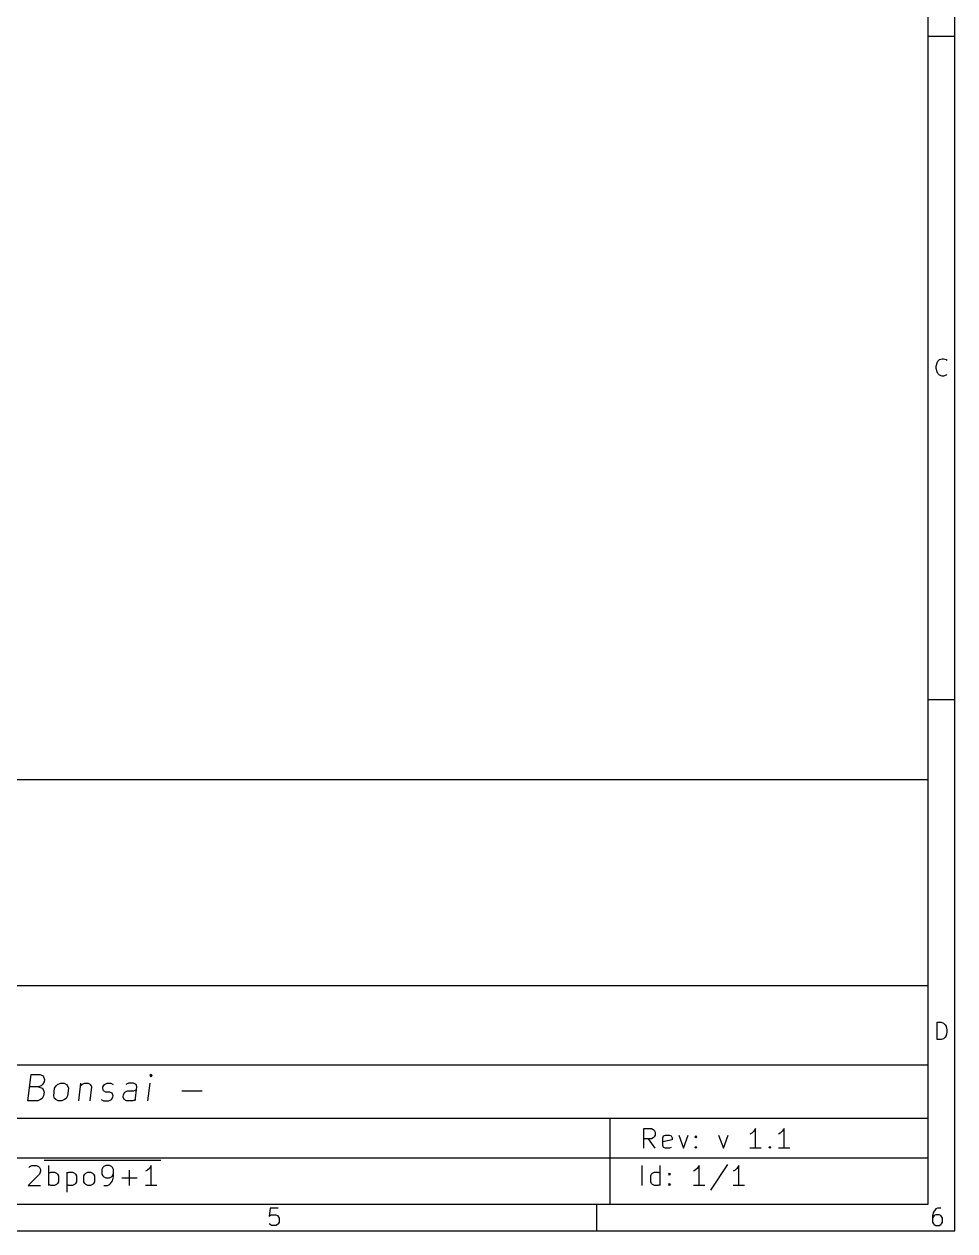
# Model space of a CAD drawing. Extents: x -80 to 197, y -68 to 122.
# Drawn here: x 126.7 to 196.8, y -67.9 to 23 of the extents above; entities that cross this region are included whole.
import ezdxf

# ---------------------------------------------------------------- set-up
doc = ezdxf.new("R2010")
doc.units = 0
doc.header["$MEASUREMENT"] = 0
doc.layers.add('BLACK', color=7, linetype='CONTINUOUS')

msp = doc.modelspace()

# ---------------------------------------------------------------- linework, layer by layer
at = {"layer": 'BLACK', "linetype": 'CONTINUOUS'}
for p, q in [((196.832, -67.9272), (196.832, 122.08)), ((194.832, -65.9272), (194.832, 120.08)), ((196.832, 22.08), (194.832, 22.08)), ((195.43, -2.76524), (195.492, -2.51762)), ((195.492, -2.51762), (195.554, -2.39381)), ((195.554, -2.39381), (195.677, -2.27)), ((195.677, -2.27), (195.863, -2.20809)), ((195.863, -2.20809), (195.987, -2.20809)), ((195.987, -2.20809), (196.173, -2.27)), ((196.173, -2.27), (196.235, -2.3319)), ((195.43, -2.95095), (195.43, -2.76524)), ((195.492, -3.19857), (195.43, -2.95095)), ((195.554, -3.32238), (195.492, -3.19857)), ((195.677, -3.44619), (195.554, -3.32238)), ((195.863, -3.50809), (195.677, -3.44619)), ((195.987, -3.50809), (195.863, -3.50809)), ((196.173, -3.44619), (195.987, -3.50809)), ((196.235, -3.38428), (196.173, -3.44619)), ((196.832, -27.92), (194.832, -27.92)), ((194.832, -33.9272), (86.8322, -33.9272)), ((194.832, -65.9272), (194.832, -33.9272)), ((86.8322, -49.4272), (194.832, -49.4272)), ((195.492, -53.5081), (195.492, -52.2081)), ((195.492, -52.2081), (195.801, -52.2081)), ((195.801, -52.2081), (195.987, -52.27)), ((195.987, -52.27), (196.111, -52.3938)), ((196.111, -52.3938), (196.173, -52.5176)), ((196.173, -52.5176), (196.235, -52.7652)), ((195.801, -53.5081), (195.492, -53.5081)), ((195.987, -53.4462), (195.801, -53.5081)), ((196.111, -53.3224), (195.987, -53.4462)), ((196.173, -53.1986), (196.111, -53.3224)), ((196.235, -52.951), (196.173, -53.1986)), ((196.235, -52.7652), (196.235, -52.951)), ((86.8322, -55.4272), (194.832, -55.4272)), ((126.961, -58.132), (127.211, -56.132)), ((127.211, -56.132), (127.878, -56.132)), ((127.878, -56.132), (128.056, -56.2272)), ((128.056, -56.2272), (128.14, -56.3224)), ((128.14, -56.3224), (128.211, -56.5129)), ((136.259, -56.132), (136.152, -56.2272)), ((136.152, -56.2272), (136.235, -56.3224)), ((136.259, -56.132), (136.235, -56.3224)), ((136.235, -56.3224), (136.342, -56.2272)), ((136.342, -56.2272), (136.259, -56.132)), ((127.759, -57.0843), (127.092, -57.0843)), ((127.961, -56.9891), (127.759, -57.0843)), ((127.759, -57.0843), (128.033, -57.1796)), ((128.068, -56.8939), (127.961, -56.9891)), ((128.033, -57.1796), (128.116, -57.2748)), ((128.187, -56.7034), (128.068, -56.8939)), ((128.116, -57.2748), (128.187, -57.4653)), ((128.211, -56.5129), (128.187, -56.7034)), ((128.914, -57.751), (128.985, -57.1796)), ((128.985, -57.1796), (129.104, -56.9891)), ((129.104, -56.9891), (129.211, -56.8939)), ((129.211, -56.8939), (129.414, -56.7986)), ((129.414, -56.7986), (129.699, -56.7986)), ((129.699, -56.7986), (129.878, -56.8939)), ((129.878, -56.8939), (129.961, -56.9891)), ((129.961, -56.9891), (130.033, -57.1796)), ((130.033, -57.1796), (129.961, -57.751)), ((130.937, -56.7986), (130.771, -58.132)), ((130.914, -56.9891), (131.021, -56.8939)), ((131.021, -56.8939), (131.223, -56.7986)), ((131.223, -56.7986), (131.509, -56.7986)), ((131.509, -56.7986), (131.687, -56.8939)), ((131.759, -57.0843), (131.628, -58.132)), ((131.687, -56.8939), (131.759, -57.0843)), ((132.604, -57.1796), (132.616, -57.0843)), ((132.676, -57.3701), (132.604, -57.1796)), ((132.616, -57.0843), (132.735, -56.8939)), ((132.735, -56.8939), (132.937, -56.7986)), ((132.937, -56.7986), (133.223, -56.7986)), ((133.223, -56.7986), (133.402, -56.8939)), ((134.556, -56.7986), (134.354, -56.8939)), ((134.937, -56.7986), (134.556, -56.7986)), ((135.116, -56.8939), (134.937, -56.7986)), ((134.961, -57.3701), (135.164, -57.2748)), ((135.056, -58.132), (135.187, -57.0843)), ((135.187, -57.0843), (135.116, -56.8939)), ((136.009, -58.132), (136.176, -56.7986)), ((127.723, -58.132), (126.961, -58.132)), ((127.926, -58.0367), (127.723, -58.132)), ((128.033, -57.9415), (127.926, -58.0367)), ((128.152, -57.751), (128.033, -57.9415)), ((128.187, -57.4653), (128.152, -57.751)), ((128.985, -57.9415), (128.914, -57.751)), ((129.068, -58.0367), (128.985, -57.9415)), ((129.247, -58.132), (129.068, -58.0367)), ((129.533, -58.132), (129.247, -58.132)), ((129.735, -58.0367), (129.533, -58.132)), ((129.842, -57.9415), (129.735, -58.0367)), ((129.961, -57.751), (129.842, -57.9415)), ((132.497, -58.0367), (132.676, -58.132)), ((132.854, -57.4653), (132.676, -57.3701)), ((132.676, -58.132), (133.056, -58.132)), ((133.14, -57.4653), (132.854, -57.4653)), ((133.056, -58.132), (133.259, -58.0367)), ((133.318, -57.5605), (133.14, -57.4653)), ((133.259, -58.0367), (133.378, -57.8462)), ((133.39, -57.751), (133.318, -57.5605)), ((133.378, -57.8462), (133.39, -57.751)), ((134.14, -57.8462), (134.164, -57.6558)), ((134.211, -58.0367), (134.14, -57.8462)), ((134.164, -57.6558), (134.283, -57.4653)), ((134.39, -58.132), (134.211, -58.0367)), ((134.283, -57.4653), (134.485, -57.3701)), ((134.866, -58.132), (134.39, -58.132)), ((134.485, -57.3701), (134.961, -57.3701)), ((135.068, -58.0367), (134.866, -58.132)), ((138.58, -57.3701), (140.104, -57.3701)), ((86.8322, -59.4272), (194.832, -59.4272)), ((170.832, -59.4272), (170.832, -65.9272)), ((173.384, -61.7058), (173.384, -60.2058)), ((173.384, -60.2058), (173.956, -60.2058)), ((173.956, -60.2058), (174.099, -60.2772)), ((174.099, -60.9201), (173.956, -60.9915)), ((174.099, -60.2772), (174.17, -60.3486)), ((174.17, -60.8486), (174.099, -60.9201)), ((174.17, -60.3486), (174.241, -60.4915)), ((174.241, -60.7058), (174.17, -60.8486)), ((174.241, -60.4915), (174.241, -60.7058)), ((174.813, -60.9201), (174.884, -60.7772)), ((174.813, -61.4915), (174.813, -60.9201)), ((174.884, -60.7772), (175.027, -60.7058)), ((175.027, -60.7058), (175.313, -60.7058)), ((175.313, -60.7058), (175.456, -60.7772)), ((175.456, -60.7772), (175.527, -60.9201)), ((175.527, -60.9201), (175.527, -61.0629)), ((176.027, -60.7058), (176.384, -61.7058)), ((176.384, -61.7058), (176.741, -60.7058)), ((177.241, -60.8486), (177.313, -60.7772)), ((177.313, -60.9201), (177.241, -60.8486)), ((177.313, -60.7772), (177.384, -60.8486)), ((177.313, -60.7772), (177.313, -60.9201)), ((177.384, -60.8486), (177.313, -60.9201)), ((179.027, -60.7058), (179.384, -61.7058)), ((179.384, -61.7058), (179.741, -60.7058)), ((181.527, -60.5629), (181.384, -60.6343)), ((181.67, -60.4201), (181.527, -60.5629)), ((181.813, -60.2058), (181.67, -60.4201)), ((181.813, -61.7058), (181.813, -60.2058)), ((183.67, -60.5629), (183.527, -60.6343)), ((183.813, -60.4201), (183.67, -60.5629)), ((183.956, -60.2058), (183.813, -60.4201)), ((183.956, -61.7058), (183.956, -60.2058)), ((173.956, -60.9915), (173.384, -60.9915)), ((174.241, -61.7058), (173.741, -60.9915)), ((175.527, -61.0629), (174.813, -61.2058)), ((174.884, -61.6343), (174.813, -61.4915)), ((175.027, -61.7058), (174.884, -61.6343)), ((175.313, -61.7058), (175.027, -61.7058)), ((175.456, -61.6343), (175.313, -61.7058)), ((177.241, -61.6343), (177.313, -61.5629)), ((177.313, -61.7058), (177.241, -61.6343)), ((177.313, -61.5629), (177.384, -61.6343)), ((177.313, -61.5629), (177.313, -61.7058)), ((177.384, -61.6343), (177.313, -61.7058)), ((182.241, -61.7058), (181.384, -61.7058)), ((182.813, -61.6343), (182.884, -61.5629)), ((182.884, -61.7058), (182.813, -61.6343)), ((182.884, -61.5629), (182.956, -61.6343)), ((182.884, -61.5629), (182.884, -61.7058)), ((182.956, -61.6343), (182.884, -61.7058)), ((184.384, -61.7058), (183.527, -61.7058)), ((86.8322, -62.4272), (194.832, -62.4272)), ((128.193, -62.5972), (129.55, -62.5972)), ((129.55, -62.5972), (130.907, -62.5972)), ((130.907, -62.5972), (132.264, -62.5972)), ((132.264, -62.5972), (133.693, -62.5972)), ((133.693, -62.5972), (135.55, -62.5972)), ((135.55, -62.5972), (136.979, -62.5972)), ((127.836, -63.6486), (126.979, -64.5058)), ((127.05, -63.1486), (127.121, -63.0772)), ((127.121, -63.0772), (127.264, -63.0058)), ((127.264, -63.0058), (127.621, -63.0058)), ((127.621, -63.0058), (127.764, -63.0772)), ((127.764, -63.0772), (127.836, -63.1486)), ((127.836, -63.1486), (127.907, -63.2915)), ((127.907, -63.4343), (127.836, -63.6486)), ((127.907, -63.2915), (127.907, -63.4343)), ((128.55, -64.5058), (128.55, -63.0058)), ((128.55, -63.5772), (128.693, -63.5058)), ((128.693, -63.5058), (128.979, -63.5058)), ((128.979, -63.5058), (129.121, -63.5772)), ((129.121, -63.5772), (129.193, -63.6486)), ((129.193, -63.6486), (129.264, -63.7915)), ((129.907, -63.5058), (129.907, -65.0058)), ((129.907, -63.5772), (130.05, -63.5058)), ((130.05, -63.5058), (130.336, -63.5058)), ((130.336, -63.5058), (130.479, -63.5772)), ((130.479, -63.5772), (130.55, -63.6486)), ((130.55, -63.6486), (130.621, -63.7915)), ((131.193, -63.7915), (131.264, -63.6486)), ((131.264, -63.6486), (131.336, -63.5772)), ((131.336, -63.5772), (131.479, -63.5058)), ((131.479, -63.5058), (131.693, -63.5058)), ((131.693, -63.5058), (131.836, -63.5772)), ((131.836, -63.5772), (131.907, -63.6486)), ((131.907, -63.6486), (131.979, -63.7915)), ((132.621, -63.1486), (132.55, -63.2915)), ((132.55, -63.2915), (132.55, -63.6486)), ((132.55, -63.6486), (132.621, -63.7915)), ((132.693, -63.0772), (132.621, -63.1486)), ((132.836, -63.0058), (132.693, -63.0772)), ((133.121, -63.0058), (132.836, -63.0058)), ((133.264, -63.0772), (133.121, -63.0058)), ((133.336, -63.1486), (133.264, -63.0772)), ((133.407, -63.2915), (133.336, -63.1486)), ((133.336, -63.7915), (133.407, -63.6486)), ((133.407, -63.8629), (133.407, -63.2915)), ((134.621, -64.5058), (134.621, -63.3629)), ((135.979, -63.3629), (135.836, -63.4343)), ((136.121, -63.2201), (135.979, -63.3629)), ((136.264, -63.0058), (136.121, -63.2201)), ((136.264, -64.5058), (136.264, -63.0058)), ((173.264, -64.5058), (173.264, -63.0058)), ((173.907, -63.7915), (173.979, -63.6486)), ((173.979, -63.6486), (174.05, -63.5772)), ((174.05, -63.5772), (174.193, -63.5058)), ((174.193, -63.5058), (174.479, -63.5058)), ((174.479, -63.5058), (174.621, -63.5772)), ((174.621, -64.5058), (174.621, -63.0058)), ((175.264, -63.6486), (175.336, -63.5772)), ((175.336, -63.7201), (175.264, -63.6486)), ((175.336, -63.5772), (175.407, -63.6486)), ((175.336, -63.5772), (175.336, -63.7201)), ((175.407, -63.6486), (175.336, -63.7201)), ((177.264, -63.3629), (177.121, -63.4343)), ((177.407, -63.2201), (177.264, -63.3629)), ((177.55, -63.0058), (177.407, -63.2201)), ((177.55, -64.5058), (177.55, -63.0058)), ((179.693, -62.9343), (178.407, -64.8629)), ((180.264, -63.3629), (180.121, -63.4343)), ((180.407, -63.2201), (180.264, -63.3629)), ((180.55, -63.0058), (180.407, -63.2201)), ((180.55, -64.5058), (180.55, -63.0058)), ((126.979, -64.5058), (127.907, -64.5058)), ((128.693, -64.5058), (128.55, -64.4343)), ((128.979, -64.5058), (128.693, -64.5058)), ((129.121, -64.4343), (128.979, -64.5058)), ((129.193, -64.3629), (129.121, -64.4343)), ((129.264, -64.2201), (129.193, -64.3629)), ((129.264, -63.7915), (129.264, -64.2201)), ((130.05, -64.5058), (129.907, -64.4343)), ((130.336, -64.5058), (130.05, -64.5058)), ((130.479, -64.4343), (130.336, -64.5058)), ((130.55, -64.3629), (130.479, -64.4343)), ((130.621, -64.2201), (130.55, -64.3629)), ((130.621, -63.7915), (130.621, -64.2201)), ((131.193, -64.2201), (131.193, -63.7915)), ((131.264, -64.3629), (131.193, -64.2201)), ((131.336, -64.4343), (131.264, -64.3629)), ((131.479, -64.5058), (131.336, -64.4343)), ((131.693, -64.5058), (131.479, -64.5058)), ((131.836, -64.4343), (131.693, -64.5058)), ((131.907, -64.3629), (131.836, -64.4343)), ((131.979, -64.2201), (131.907, -64.3629)), ((131.979, -63.7915), (131.979, -64.2201)), ((132.621, -63.7915), (132.693, -63.8629)), ((132.693, -63.8629), (132.836, -63.9343)), ((132.693, -64.5058), (132.979, -64.5058)), ((132.836, -63.9343), (133.121, -63.9343)), ((132.979, -64.5058), (133.121, -64.4343)), ((133.121, -63.9343), (133.264, -63.8629)), ((133.121, -64.4343), (133.193, -64.3629)), ((133.193, -64.3629), (133.336, -64.1486)), ((133.264, -63.8629), (133.336, -63.7915)), ((133.336, -64.1486), (133.407, -63.8629)), ((134.05, -63.9343), (135.193, -63.9343)), ((136.693, -64.5058), (135.836, -64.5058)), ((173.907, -64.2201), (173.907, -63.7915)), ((173.979, -64.3629), (173.907, -64.2201)), ((174.05, -64.4343), (173.979, -64.3629)), ((174.193, -64.5058), (174.05, -64.4343)), ((174.479, -64.5058), (174.193, -64.5058)), ((174.621, -64.4343), (174.479, -64.5058)), ((175.264, -64.4343), (175.336, -64.3629)), ((175.336, -64.5058), (175.264, -64.4343)), ((175.336, -64.3629), (175.407, -64.4343)), ((175.336, -64.3629), (175.336, -64.5058)), ((175.407, -64.4343), (175.336, -64.5058)), ((177.979, -64.5058), (177.121, -64.5058)), ((180.979, -64.5058), (180.121, -64.5058)), ((-78.17, -65.9272), (194.832, -65.9272)), ((86.8322, -65.9272), (194.832, -65.9272)), ((145.215, -66.2153), (145.153, -66.8343)), ((145.834, -66.2153), (145.215, -66.2153)), ((169.83, -65.9272), (169.83, -67.9272)), ((195.338, -66.3391), (195.215, -66.5248)), ((195.4, -66.2772), (195.338, -66.3391)), ((195.524, -66.2153), (195.4, -66.2772)), ((195.772, -66.2153), (195.524, -66.2153)), ((145.153, -66.8343), (145.215, -66.7724)), ((145.215, -66.7724), (145.338, -66.7105)), ((145.338, -66.7105), (145.648, -66.7105)), ((145.648, -66.7105), (145.772, -66.7724)), ((145.772, -66.7724), (145.834, -66.8343)), ((145.834, -66.8343), (145.895, -66.9582)), ((145.895, -67.2677), (145.834, -67.3915)), ((145.895, -66.9582), (145.895, -67.2677)), ((195.215, -66.5248), (195.153, -66.7724)), ((195.153, -66.7724), (195.153, -67.2677)), ((195.215, -66.8343), (195.153, -66.9582)), ((195.153, -67.2677), (195.215, -67.3915)), ((195.276, -66.7724), (195.215, -66.8343)), ((195.4, -66.7105), (195.276, -66.7724)), ((195.648, -66.7105), (195.4, -66.7105)), ((195.772, -66.7724), (195.648, -66.7105)), ((195.834, -66.8343), (195.772, -66.7724)), ((195.895, -66.9582), (195.834, -66.8343)), ((195.834, -67.3915), (195.895, -67.2677)), ((195.895, -67.2677), (195.895, -66.9582)), ((-80.17, -67.9272), (196.832, -67.9272)), ((145.215, -67.4534), (145.153, -67.3915)), ((145.338, -67.5153), (145.215, -67.4534)), ((145.648, -67.5153), (145.338, -67.5153)), ((145.772, -67.4534), (145.648, -67.5153)), ((145.834, -67.3915), (145.772, -67.4534)), ((195.215, -67.3915), (195.276, -67.4534)), ((195.276, -67.4534), (195.4, -67.5153)), ((195.4, -67.5153), (195.648, -67.5153)), ((195.648, -67.5153), (195.772, -67.4534)), ((195.772, -67.4534), (195.834, -67.3915))]:
    msp.add_line(p, q, dxfattribs=at)

doc.saveas('drawing.dxf')
